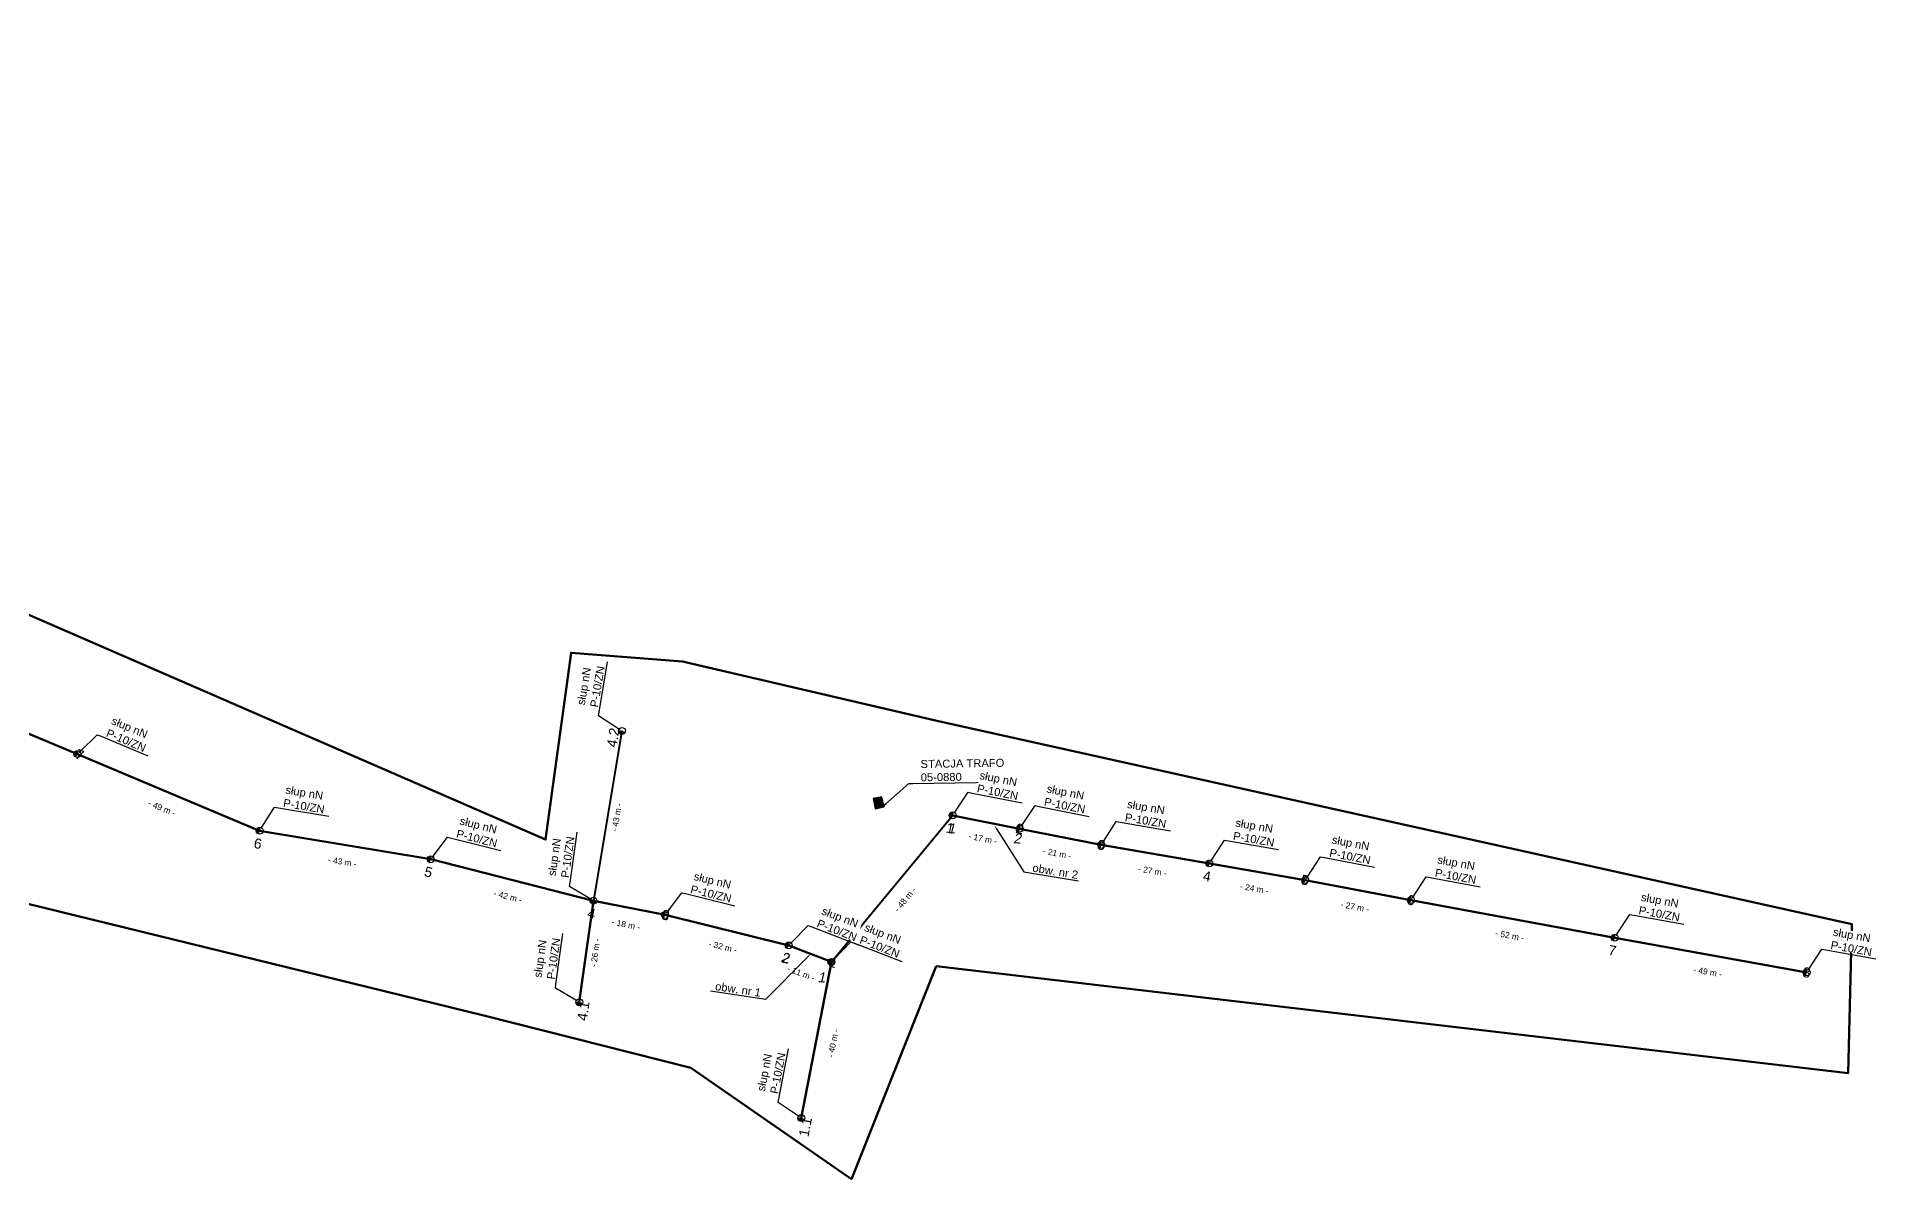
# Model space of a CAD drawing. Header units: metres. Extents: x 7531723 to 15066081, y 5784574 to 11569750.
# Drawn here: x 7533124.1 to 7533584.8, y 5785410.2 to 5785695.7 of the extents above; entities that cross this region are included whole.
import ezdxf
from ezdxf import colors
from ezdxf.entities.mleader import LeaderData, LeaderLine
from ezdxf.enums import TextEntityAlignment as Align
from ezdxf.math import Vec2, Vec3

# ---------------------------------------------------------------- set-up
doc = ezdxf.new("R2010")
doc.units = ezdxf.units.M
for name, color, linetype, lineweight in [('!tele', 30, 'Continuous', 40), ('!trafo', 6, 'Continuous', 50), ('_MM LINIA Sn', 40, 'Continuous', 30), ('_numery', 7, 'Continuous', 40)]:
    doc.layers.add(name, color=color, linetype=linetype, lineweight=lineweight)
for name, color, linetype in [('!wymiary', 7, 'Continuous'), ('_MM opisy', 7, 'Continuous'), ('_MM slupy', 5, 'Continuous'), ('_mm trafo', 3, 'Continuous'), ('_numery_05-0880_1', 7, 'Continuous'), ('_numery_05-0880_2', 7, 'Continuous')]:
    doc.layers.add(name, color=color, linetype=linetype)
for name, color, linetype, lineweight, plot in [('_arkusze model', 7, 'Continuous', 50, False), ('_kontrola_05-0880_1', 210, 'Continuous', 50, False), ('_kontrola_05-0880_2', 40, 'Continuous', 50, False)]:
    doc.layers.add(name, color=color, linetype=linetype, lineweight=lineweight, plot=plot)
doc.layers.get('0').off()
doc.styles.get("Standard").update_dxf_attribs({"font": 'arial.ttf'})
doc.dimstyles.new('opis linie', dxfattribs={"dimtxt": 1.5, "dimasz": 2.5, "dimexe": 1.25, "dimexo": 0.625, "dimgap": 2.5, "dimtad": 4, "dimdec": 0, "dimtxsty": 'Standard', "dimcen": 2.5, "dimse1": 1, "dimse2": 1, "dimsd1": 1, "dimsd2": 1, "dimclrt": 256, "dimazin": 3, "dimtfac": 1, "dimtdec": 0, "dimtmove": 0, "dimatfit": 3, "dimtfill": 1})

# ---------------------------------------------------------------- blocks, each defined once
blk = doc.blocks.new('trafo')
at = {"layer": '_mm trafo'}
h = blk.add_hatch(color=256, dxfattribs=at)
h.dxf.hatch_style = 1
h.paths.add_polyline_path([(-1.15, 1.02), (-0.52, -1.51), (1.64, -0.96), (1.01, 1.59)])
at = {"layer": '_MM LINIA Sn', "color": 2, "lineweight": 60}
for p, q in [((0.58, 0.02), (-0.43, 0.9)), ((-0.32, -0.23), (0.58, 0.02)), ((0.58, -0.92), (-0.32, -0.23)), ((0.55, -0.72), (0.41, -0.9)), ((0.41, -0.9), (0.58, -0.92)), ((0.58, -0.92), (0.55, -0.72))]:
    blk.add_line(p, q, dxfattribs=at)
at = {"layer": '_mm trafo', "flags": 128}
blk.add_lwpolyline([(-0.52, -1.52), (1.64, -0.96), (0.98, 1.58), (-1.17, 0.99), (-0.52, -1.52)], close=True, dxfattribs=at)
blk = doc.blocks.new('ZN')
at = {"layer": '_MM slupy', "transparency": 33554687}
h = blk.add_hatch(color=256, dxfattribs=at)
h.dxf.hatch_style = 1
h.paths.add_polyline_path([(0, -0.86), (0, 0.86, 1)])
at = {"layer": '_MM slupy'}
blk.add_circle((0, 0), 0.857, dxfattribs=at)
blk = doc.blocks.new('*D93')
at = {"layer": 'Defpoints', "color": 0}
for p in [(7533270.35, 5785522.26), (7533262.25, 5785479.99), (7533263.24, 5785479.82)]:
    blk.add_point(p, dxfattribs=at)
at = {"layer": '!wymiary', "insert": (7533269.03, 5785500.67), "char_height": 1.5, "attachment_point": 5, "rotation": 80.4801, "bg_fill": 3, "box_fill_scale": 1.1, "bg_fill_color": 9, "bg_fill_true_color": 13158600, "bg_fill_transparency": 0}
blk.add_mtext('\\A1;- 43 m -', dxfattribs=at)
blk = doc.blocks.new('*D94')
at = {"layer": 'Defpoints', "color": 0}
for p in [(7533263.24, 5785479.82), (7533258.71, 5785454.57), (7533259.7, 5785454.44)]:
    blk.add_point(p, dxfattribs=at)
at = {"layer": '!wymiary', "insert": (7533263.71, 5785466.82), "char_height": 1.5, "attachment_point": 5, "rotation": 82.0728, "bg_fill": 3, "box_fill_scale": 1.1, "bg_fill_color": 9, "bg_fill_true_color": 13158600, "bg_fill_transparency": 0}
blk.add_mtext('\\A1;- 26 m -', dxfattribs=at)
blk = doc.blocks.new('*D103')
at = {"layer": 'Defpoints', "color": 0}
for p in [(7533090.2, 5785534.85), (7533133.86, 5785515.54), (7533134.25, 5785516.46)]:
    blk.add_point(p, dxfattribs=at)
at = {"layer": '!wymiary', "insert": (7533110.58, 5785521.72), "char_height": 1.5, "attachment_point": 5, "rotation": 337.3447, "bg_fill": 3, "box_fill_scale": 1.1, "bg_fill_color": 9, "bg_fill_true_color": 13158600, "bg_fill_transparency": 0}
blk.add_mtext('\\A1;- 48 m -', dxfattribs=at)
blk = doc.blocks.new('*D104')
at = {"layer": 'Defpoints', "color": 0}
for p in [(7533134.25, 5785516.46), (7533179.8, 5785497.33), (7533179.41, 5785496.41)]:
    blk.add_point(p, dxfattribs=at)
at = {"layer": '!wymiary', "insert": (7533155.37, 5785502.96), "char_height": 1.5, "attachment_point": 5, "rotation": 337.2107, "bg_fill": 3, "box_fill_scale": 1.1, "bg_fill_color": 9, "bg_fill_true_color": 13158600, "bg_fill_transparency": 0}
blk.add_mtext('\\A1;- 49 m -', dxfattribs=at)
blk = doc.blocks.new('*D105')
at = {"layer": 'Defpoints', "color": 0}
for p in [(7533179.8, 5785497.33), (7533222.38, 5785489.2), (7533222.55, 5785490.19)]:
    blk.add_point(p, dxfattribs=at)
at = {"layer": '!wymiary', "insert": (7533200.47, 5785489.55), "char_height": 1.5, "attachment_point": 5, "rotation": 350.5196, "bg_fill": 3, "box_fill_scale": 1.1, "bg_fill_color": 9, "bg_fill_true_color": 13158600, "bg_fill_transparency": 0}
blk.add_mtext('\\A1;- 43 m -', dxfattribs=at)
blk = doc.blocks.new('*D106')
at = {"layer": 'Defpoints', "color": 0}
for p in [(7533222.55, 5785490.19), (7533262.99, 5785478.85), (7533263.24, 5785479.82)]:
    blk.add_point(p, dxfattribs=at)
at = {"layer": '!wymiary', "insert": (7533241.84, 5785480.88), "char_height": 1.5, "attachment_point": 5, "rotation": 345.7098, "bg_fill": 3, "box_fill_scale": 1.1, "bg_fill_color": 9, "bg_fill_true_color": 13158600, "bg_fill_transparency": 0}
blk.add_mtext('\\A1;- 42 m -', dxfattribs=at)
blk = doc.blocks.new('*D107')
at = {"layer": 'Defpoints', "color": 0}
for p in [(7533263.24, 5785479.82), (7533280.93, 5785475.28), (7533281.12, 5785476.26)]:
    blk.add_point(p, dxfattribs=at)
at = {"layer": '!wymiary', "insert": (7533271.35, 5785473.86), "char_height": 1.5, "attachment_point": 5, "rotation": 348.7246, "bg_fill": 3, "box_fill_scale": 1.1, "bg_fill_color": 9, "bg_fill_true_color": 13158600, "bg_fill_transparency": 0}
blk.add_mtext('\\A1;- 18 m -', dxfattribs=at)
blk = doc.blocks.new('*D108')
at = {"layer": 'Defpoints', "color": 0}
for p in [(7533281.12, 5785476.26), (7533311.8, 5785467.68), (7533312.03, 5785468.65)]:
    blk.add_point(p, dxfattribs=at)
at = {"layer": '!wymiary', "insert": (7533295.56, 5785468.31), "char_height": 1.5, "attachment_point": 5, "rotation": 346.1746, "bg_fill": 3, "box_fill_scale": 1.1, "bg_fill_color": 9, "bg_fill_true_color": 13158600, "bg_fill_transparency": 0}
blk.add_mtext('\\A1;- 32 m -', dxfattribs=at)
blk = doc.blocks.new('*D109')
at = {"layer": 'Defpoints', "color": 0}
for p in [(7533312.03, 5785468.65), (7533322.7, 5785464.54), (7533321.94, 5785462.56)]:
    blk.add_point(p, dxfattribs=at)
at = {"layer": '!wymiary', "insert": (7533315.11, 5785461.71), "char_height": 1.5, "attachment_point": 5, "rotation": 338.9218, "bg_fill": 3, "box_fill_scale": 1.1, "bg_fill_color": 9, "bg_fill_true_color": 13158600, "bg_fill_transparency": 0}
blk.add_mtext('\\A1;- 11 m -', dxfattribs=at)
blk = doc.blocks.new('*D110')
at = {"layer": 'Defpoints', "color": 0}
for p in [(7533322.7, 5785464.54), (7533323.68, 5785464.35), (7533315.19, 5785425.5)]:
    blk.add_point(p, dxfattribs=at)
at = {"layer": '!wymiary', "insert": (7533323.13, 5785444.21), "char_height": 1.5, "attachment_point": 5, "rotation": 79.1112, "bg_fill": 3, "box_fill_scale": 1.1, "bg_fill_color": 9, "bg_fill_true_color": 13158600, "bg_fill_transparency": 0}
blk.add_mtext('\\A1;- 40 m -', dxfattribs=at)
blk = doc.blocks.new('*D111')
at = {"layer": 'Defpoints', "color": 0}
for p in [(7533353, 5785501.16), (7533353.77, 5785500.52), (7533322.7, 5785464.54)]:
    blk.add_point(p, dxfattribs=at)
at = {"layer": '!wymiary', "insert": (7533341.14, 5785480.13), "char_height": 1.5, "attachment_point": 5, "rotation": 50.3952, "bg_fill": 3, "box_fill_scale": 1.1, "bg_fill_color": 9, "bg_fill_true_color": 13158600, "bg_fill_transparency": 0}
blk.add_mtext('\\A1;- 48 m -', dxfattribs=at)
blk = doc.blocks.new('*D112')
at = {"layer": 'Defpoints', "color": 0}
for p in [(7533353, 5785501.16), (7533369.57, 5785496.85), (7533369.76, 5785497.83)]:
    blk.add_point(p, dxfattribs=at)
at = {"layer": '!wymiary', "insert": (7533360.55, 5785495.33), "char_height": 1.5, "attachment_point": 5, "rotation": 348.7847, "bg_fill": 3, "box_fill_scale": 1.1, "bg_fill_color": 9, "bg_fill_true_color": 13158600, "bg_fill_transparency": 0}
blk.add_mtext('\\A1;- 17 m -', dxfattribs=at)
blk = doc.blocks.new('*D113')
at = {"layer": 'Defpoints', "color": 0}
for p in [(7533369.76, 5785497.83), (7533389.96, 5785492.79), (7533390.15, 5785493.77)]:
    blk.add_point(p, dxfattribs=at)
at = {"layer": '!wymiary', "insert": (7533379.13, 5785491.63), "char_height": 1.5, "attachment_point": 5, "rotation": 348.7149, "bg_fill": 3, "box_fill_scale": 1.1, "bg_fill_color": 9, "bg_fill_true_color": 13158600, "bg_fill_transparency": 0}
blk.add_mtext('\\A1;- 21 m -', dxfattribs=at)
blk = doc.blocks.new('*D114')
at = {"layer": 'Defpoints', "color": 0}
for p in [(7533390.15, 5785493.77), (7533417, 5785488.16), (7533417.17, 5785489.14)]:
    blk.add_point(p, dxfattribs=at)
at = {"layer": '!wymiary', "insert": (7533402.94, 5785487.26), "char_height": 1.5, "attachment_point": 5, "rotation": 350.2871, "bg_fill": 3, "box_fill_scale": 1.1, "bg_fill_color": 9, "bg_fill_true_color": 13158600, "bg_fill_transparency": 0}
blk.add_mtext('\\A1;- 27 m -', dxfattribs=at)
blk = doc.blocks.new('*D115')
at = {"layer": 'Defpoints', "color": 0}
for p in [(7533417.17, 5785489.14), (7533440.96, 5785484), (7533441.13, 5785484.99)]:
    blk.add_point(p, dxfattribs=at)
at = {"layer": '!wymiary', "insert": (7533428.42, 5785482.88), "char_height": 1.5, "attachment_point": 5, "rotation": 350.1693, "bg_fill": 3, "box_fill_scale": 1.1, "bg_fill_color": 9, "bg_fill_true_color": 13158600, "bg_fill_transparency": 0}
blk.add_mtext('\\A1;- 24 m -', dxfattribs=at)
blk = doc.blocks.new('*D116')
at = {"layer": 'Defpoints', "color": 0}
for p in [(7533441.13, 5785484.99), (7533467.36, 5785479.01), (7533467.55, 5785479.99)]:
    blk.add_point(p, dxfattribs=at)
at = {"layer": '!wymiary', "insert": (7533453.55, 5785478.31), "char_height": 1.5, "attachment_point": 5, "rotation": 349.2844, "bg_fill": 3, "box_fill_scale": 1.1, "bg_fill_color": 9, "bg_fill_true_color": 13158600, "bg_fill_transparency": 0}
blk.add_mtext('\\A1;- 27 m -', dxfattribs=at)
blk = doc.blocks.new('*D117')
at = {"layer": 'Defpoints', "color": 0}
for p in [(7533467.55, 5785479.99), (7533518.31, 5785469.61), (7533518.49, 5785470.59)]:
    blk.add_point(p, dxfattribs=at)
at = {"layer": '!wymiary', "insert": (7533492.24, 5785471.1), "char_height": 1.5, "attachment_point": 5, "rotation": 349.5472, "bg_fill": 3, "box_fill_scale": 1.1, "bg_fill_color": 9, "bg_fill_true_color": 13158600, "bg_fill_transparency": 0}
blk.add_mtext('\\A1;- 52 m -', dxfattribs=at)
blk = doc.blocks.new('*D118')
at = {"layer": 'Defpoints', "color": 0}
for p in [(7533518.49, 5785470.59), (7533566.29, 5785460.93), (7533566.47, 5785461.91)]:
    blk.add_point(p, dxfattribs=at)
at = {"layer": '!wymiary', "insert": (7533541.72, 5785462.05), "char_height": 1.5, "attachment_point": 5, "rotation": 349.7426, "bg_fill": 3, "box_fill_scale": 1.1, "bg_fill_color": 9, "bg_fill_true_color": 13158600, "bg_fill_transparency": 0}
blk.add_mtext('\\A1;- 49 m -', dxfattribs=at)
blk = doc.blocks.new('q')
at = {"layer": '_MM slupy'}
blk.add_blockref('ZN', (0, 0), dxfattribs=at)
at = {"layer": '_MM opisy'}
ml = blk.add_multileader_mtext('Standard', dxfattribs=at)
ml.set_content('\\pxql;słup nN\\PP-10/ZN', color=256)
ml.set_leader_properties()
ml.build(insert=Vec2(0, 0))
ml.multileader.update_dxf_attribs({"has_text_frame": 1, "text_left_attachment_type": 5, "text_right_attachment_type": 5, "dogleg_length": 1, "arrow_head_size": 1})
ctx = ml.context
ctx.base_point, ctx.char_height, ctx.arrow_head_size, ctx.landing_gap_size, ctx.plane_origin = Vec3(3.71, 6.41), 2, 1, 1, Vec3(1.72, -1.42)
ctx.left_attachment, ctx.right_attachment = 5, 5
notes = []
notes.append((ctx, [(0, (1, 1, 0), (2.71, 6.41), (1, 0), 1, [(0, [(0, 0), (2.71, 6.41)], 0, [])])]))
ctx.mtext.insert, ctx.mtext.flow_direction = Vec3(4.71, 12.21), 5
ctx.mtext.has_bg_fill, ctx.mtext.bg_color, ctx.mtext.bg_scale_factor, ctx.mtext.bg_transparency, ctx.mtext.use_window_bg_color = 1, -1023410175, 1, 0, 1
for ctx, leaders in notes:
    for number, flags, end, landing, length, lines in leaders:
        leader = LeaderData()
        leader.index, (leader.has_last_leader_line, leader.has_dogleg_vector, leader.attachment_direction) = number, flags
        leader.last_leader_point, leader.dogleg_vector, leader.dogleg_length = Vec3(end), Vec3(landing), length
        for number, points, colour, breaks in lines:
            line = LeaderLine()
            line.index, line.vertices, line.color, line.breaks = number, Vec3.list(points), colors.encode_raw_color(colour), breaks
            leader.lines.append(line)
        ctx.leaders.append(leader)

msp = doc.modelspace()

# ---------------------------------------------------------------- linework, layer by layer
at = {"layer": '!tele'}
for points in [[(7532703.15, 5785667.84), (7532751.02, 5785654.84), (7532801.61, 5785643.27), (7532850.89, 5785629.8), (7532900.72, 5785614.28), (7532949.06, 5785593.68), (7532997.72, 5785573.87), (7533043.65, 5785554.29), (7533090.2, 5785534.85), (7533134.25, 5785516.46), (7533179.8, 5785497.33), (7533222.55, 5785490.19), (7533263.24, 5785479.82), (7533281.12, 5785476.26), (7533312.03, 5785468.65), (7533322.7, 5785464.54)], [(7533270.35, 5785522.26), (7533263.24, 5785479.82), (7533259.7, 5785454.44)], [(7533315.19, 5785425.5), (7533322.7, 5785464.54), (7533353, 5785501.16), (7533369.76, 5785497.83), (7533390.15, 5785493.77), (7533417.17, 5785489.14), (7533441.13, 5785484.99), (7533467.55, 5785479.99), (7533518.49, 5785470.59), (7533566.47, 5785461.91)]]:
    msp.add_lwpolyline(points, dxfattribs=at)
at = {"layer": '!trafo'}
msp.add_lwpolyline([(7533348.88, 5785463.49), (7533576.8, 5785436.73), (7533577.78, 5785474), (7533348.74, 5785524.89), (7533285.47, 5785539.6), (7533257.64, 5785541.81), (7533251.26, 5785495.09), (7533091.38, 5785564.6), (7532883.62, 5785660.34), (7532693.41, 5785695.72), (7532684.09, 5785654.76), (7532877.57, 5785586.2), (7533113.3, 5785481.11), (7533235.85, 5785451.13), (7533287.58, 5785438.07), (7533327.72, 5785410.25), (7533348.88, 5785463.49)], dxfattribs=at)

# ---------------------------------------------------------------- block references
at = {"layer": '_arkusze model', "rotation": 357.3066721443945}
msp.add_blockref('trafo', (7533334.27, 5785504.29), dxfattribs=at)

# ---------------------------------------------------------------- next in the draw order: block references
for p, rotation in [((7533270.35, 5785522.26), 80.48010049606626), ((7533134.25, 5785516.46), 337.2107298809457), ((7533179.8, 5785497.33), 350.5195755167309), ((7533222.55, 5785490.19), 345.7098380480605), ((7533417.17, 5785489.14), 350.1693146731589), ((7533263.24, 5785479.82), 82.07284911939765), ((7533441.13, 5785484.99), 349.2843868952046), ((7533467.55, 5785479.99), 349.5471525985403), ((7533281.12, 5785476.26), 346.1746024444964), ((7533312.03, 5785468.65), 338.9218238133675), ((7533518.49, 5785470.59), 349.742552481856), ((7533566.47, 5785461.91), 349.742552481856), ((7533259.7, 5785454.44), 82.07284911939765), ((7533315.19, 5785425.5), 79.11120695723248)]:
    msp.add_blockref('q', p, dxfattribs=dict(rotation=rotation))

# ---------------------------------------------------------------- next in the draw order: leaders
at = {"layer": '_mm trafo', "color": 3}
ml = msp.add_multileader_mtext('Standard', dxfattribs=at)
ml.set_content('STACJA TRAFO\\P05-0880', color=3)
ml.set_leader_properties()
ml.build(insert=Vec2(0, 0))
ml.multileader.update_dxf_attribs({"has_text_frame": 1, "text_left_attachment_type": 5, "text_right_attachment_type": 5, "dogleg_length": 1, "arrow_head_size": 1.5})
ctx = ml.context
ctx.base_point, ctx.char_height, ctx.arrow_head_size, ctx.plane_origin, ctx.plane_x_axis, ctx.plane_y_axis = Vec3(7533343.05, 5785509.14), 2, 1.5, Vec3(7533338.4, 5785472.2), Vec3(0.999891, 0.014731), Vec3(-0.014731, 0.999891)
ctx.left_attachment, ctx.right_attachment, ctx.attachment_type = 5, 5, 2
notes = []
notes.append((ctx, [(0, (1, 1, 0), (7533342.05, 5785509.13), (0.999891, 0.014731), 1, [(0, [(7533335.17, 5785503.01)], 0, [])])]))
ctx.mtext.insert, ctx.mtext.text_direction, ctx.mtext.rotation, ctx.mtext.flow_direction = Vec3(7533344.97, 5785514.99), Vec3(0.999891, 0.014731), 6.129723, 5
ctx.mtext.has_bg_fill, ctx.mtext.bg_color, ctx.mtext.bg_scale_factor, ctx.mtext.bg_transparency, ctx.mtext.use_window_bg_color = 1, -1073741824, 1, 0, 1
for ctx, leaders in notes:
    for number, flags, end, landing, length, lines in leaders:
        leader = LeaderData()
        leader.index, (leader.has_last_leader_line, leader.has_dogleg_vector, leader.attachment_direction) = number, flags
        leader.last_leader_point, leader.dogleg_vector, leader.dogleg_length = Vec3(end), Vec3(landing), length
        for number, points, colour, breaks in lines:
            line = LeaderLine()
            line.index, line.vertices, line.color, line.breaks = number, Vec3.list(points), colors.encode_raw_color(colour), breaks
            leader.lines.append(line)
        ctx.leaders.append(leader)

# ---------------------------------------------------------------- next in the draw order: block references
for p, rotation in [((7533353, 5785501.16), 348.7847451251901), ((7533322.7, 5785464.54), 338.9218238133675)]:
    msp.add_blockref('q', p, dxfattribs=dict(rotation=rotation))

# ---------------------------------------------------------------- next in the draw order: dimensions: what is measured, and where the dimension line sits
at = {"layer": '!wymiary'}
for p1, p2, picture, middle in [((7533090.2, 5785534.85), (7533134.25, 5785516.46), '*D103', (7533110.58, 5785521.72)), ((7533270.35, 5785522.26), (7533263.24, 5785479.82), '*D93', (7533269.03, 5785500.67))]:
    dim = msp.add_aligned_dim(p1=p1, p2=p2, distance=-1, dimstyle='opis linie', dxfattribs=at)
    dim.commit()
    dim.dimension.update_dxf_attribs({"geometry": picture, "text_midpoint": middle})

# ---------------------------------------------------------------- next in the draw order: block references
at = {"rotation": 348.7149261023139}
msp.add_blockref('q', (7533369.76, 5785497.83), dxfattribs=at)

# ---------------------------------------------------------------- next in the draw order: texts
at = {"layer": '_numery_05-0880_1', "color": 7}
msp.add_text('4.2', height=2.5, rotation=80.4801, dxfattribs=at).set_placement((7533270.12, 5785520.27), align=Align.BOTTOM_CENTER)

# ---------------------------------------------------------------- next in the draw order: dimensions: what is measured, and where the dimension line sits
at = {"layer": '!wymiary'}
for p1, p2, picture, middle in [((7533134.25, 5785516.46), (7533179.8, 5785497.33), '*D104', (7533155.37, 5785502.96)), ((7533263.24, 5785479.82), (7533259.7, 5785454.44), '*D94', (7533263.71, 5785466.82))]:
    dim = msp.add_aligned_dim(p1=p1, p2=p2, distance=-1, dimstyle='opis linie', dxfattribs=at)
    dim.commit()
    dim.dimension.update_dxf_attribs({"geometry": picture, "text_midpoint": middle})

# ---------------------------------------------------------------- next in the draw order: linework, layer by layer
at = {"layer": '_kontrola_05-0880_1', "color": 210}
msp.add_lwpolyline([(7533134.25, 5785516.46), (7533090.2, 5785534.85)], dxfattribs=at)

# ---------------------------------------------------------------- next in the draw order: block references
at = {"rotation": 350.2871388048941}
msp.add_blockref('q', (7533390.15, 5785493.77), dxfattribs=at)

# ---------------------------------------------------------------- next in the draw order: texts
at = {"layer": '_numery_05-0880_1', "color": 7}
msp.add_text('7', height=2.5, rotation=337.3447, dxfattribs=at).set_placement((7533134.02, 5785514.48), align=Align.BOTTOM_CENTER)
msp.add_text('4.1', height=2.5, rotation=82.0728, dxfattribs=at).set_placement((7533259.47, 5785452.45), align=Align.TOP_CENTER)

# ---------------------------------------------------------------- next in the draw order: dimensions: what is measured, and where the dimension line sits
at = {"layer": '!wymiary'}
dim = msp.add_aligned_dim(p1=(7533179.8, 5785497.33), p2=(7533222.55, 5785490.19), distance=-1, dimstyle='opis linie', dxfattribs=at)
dim.commit()
dim.dimension.update_dxf_attribs({"geometry": '*D105', "text_midpoint": (7533200.47, 5785489.55)})

# ---------------------------------------------------------------- next in the draw order: linework, layer by layer
at = {"layer": '_kontrola_05-0880_1', "color": 210}
msp.add_lwpolyline([(7533179.8, 5785497.33), (7533134.25, 5785516.46)], dxfattribs=at)

# ---------------------------------------------------------------- next in the draw order: texts
at = {"layer": '_numery_05-0880_1', "color": 7}
msp.add_text('6', height=2.5, rotation=-9.4804, dxfattribs=at).set_placement((7533179.56, 5785495.34), align=Align.TOP_CENTER)

# ---------------------------------------------------------------- next in the draw order: dimensions: what is measured, and where the dimension line sits
at = {"layer": '!wymiary'}
dim = msp.add_aligned_dim(p1=(7533222.55, 5785490.19), p2=(7533263.24, 5785479.82), distance=-1, dimstyle='opis linie', dxfattribs=at)
dim.commit()
dim.dimension.update_dxf_attribs({"geometry": '*D106', "text_midpoint": (7533241.84, 5785480.88)})

# ---------------------------------------------------------------- next in the draw order: linework, layer by layer
at = {"layer": '_kontrola_05-0880_1', "color": 210}
msp.add_lwpolyline([(7533222.55, 5785490.19), (7533179.8, 5785497.33)], dxfattribs=at)

# ---------------------------------------------------------------- next in the draw order: texts
at = {"layer": '_numery_05-0880_1', "color": 7}
msp.add_text('5', height=2.5, rotation=-14.2902, dxfattribs=at).set_placement((7533222.31, 5785488.2), align=Align.TOP_CENTER)

# ---------------------------------------------------------------- next in the draw order: dimensions: what is measured, and where the dimension line sits
at = {"layer": '!wymiary'}
dim = msp.add_aligned_dim(p1=(7533263.24, 5785479.82), p2=(7533281.12, 5785476.26), distance=-1, dimstyle='opis linie', dxfattribs=at)
dim.commit()
dim.dimension.update_dxf_attribs({"geometry": '*D107', "text_midpoint": (7533271.35, 5785473.86)})

# ---------------------------------------------------------------- next in the draw order: linework, layer by layer
at = {"layer": '_kontrola_05-0880_1', "color": 210}
for points in [[(7533263.24, 5785479.82), (7533222.55, 5785490.19)], [(7533263.24, 5785479.82), (7533259.7, 5785454.44)]]:
    msp.add_lwpolyline(points, dxfattribs=at)

# ---------------------------------------------------------------- next in the draw order: texts
at = {"layer": '_numery_05-0880_1', "color": 7}
msp.add_text('4', height=2.5, rotation=-11.2754, dxfattribs=at).set_placement((7533263, 5785477.84), align=Align.TOP_CENTER)

# ---------------------------------------------------------------- next in the draw order: dimensions: what is measured, and where the dimension line sits
at = {"layer": '!wymiary'}
dim = msp.add_aligned_dim(p1=(7533281.12, 5785476.26), p2=(7533312.03, 5785468.65), distance=-1, dimstyle='opis linie', dxfattribs=at)
dim.commit()
dim.dimension.update_dxf_attribs({"geometry": '*D108', "text_midpoint": (7533295.56, 5785468.31)})

# ---------------------------------------------------------------- next in the draw order: linework, layer by layer
at = {"layer": '_kontrola_05-0880_1', "color": 210}
msp.add_lwpolyline([(7533281.12, 5785476.26), (7533263.24, 5785479.82)], dxfattribs=at)

# ---------------------------------------------------------------- next in the draw order: texts
at = {"layer": '_numery_05-0880_1', "color": 7}
msp.add_text('3', height=2.5, rotation=348.7246, dxfattribs=at).set_placement((7533280.89, 5785474.27), align=Align.BOTTOM_CENTER)

# ---------------------------------------------------------------- next in the draw order: dimensions: what is measured, and where the dimension line sits
at = {"layer": '!wymiary'}
dim = msp.add_linear_dim(base=(7533321.94, 5785462.56), p1=(7533312.03, 5785468.65), p2=(7533322.7, 5785464.54), angle=338.9218, dimstyle='opis linie', dxfattribs=at)
dim.commit()
dim.dimension.update_dxf_attribs({"geometry": '*D109', "text_midpoint": (7533316.28, 5785464.75), "dimtype": 161})

# ---------------------------------------------------------------- next in the draw order: dimensions: what is measured, and where the dimension line sits
dim = msp.add_aligned_dim(p1=(7533315.19, 5785425.5), p2=(7533322.7, 5785464.54), distance=-1, dimstyle='opis linie', dxfattribs=at)
dim.commit()
dim.dimension.update_dxf_attribs({"geometry": '*D110', "text_midpoint": (7533323.13, 5785444.21)})

# ---------------------------------------------------------------- next in the draw order: texts
at = {"layer": '_numery_05-0880_1', "color": 7}
msp.add_text('1.1', height=2.5, rotation=79.1112, dxfattribs=at).set_placement((7533314.96, 5785423.51), align=Align.TOP_CENTER)

# ---------------------------------------------------------------- next in the draw order: dimensions: what is measured, and where the dimension line sits
at = {"layer": '!wymiary'}
dim = msp.add_aligned_dim(p1=(7533322.7, 5785464.54), p2=(7533353, 5785501.16), distance=-1, dimstyle='opis linie', dxfattribs=at)
dim.commit()
dim.dimension.update_dxf_attribs({"geometry": '*D111', "text_midpoint": (7533341.14, 5785480.13)})

# ---------------------------------------------------------------- next in the draw order: leaders
at = {"layer": '_MM opisy', "color": 1}
ml = msp.add_multileader_mtext('Standard', dxfattribs=at)
ml.set_content('\\pxql;obw. nr 1', color=1)
ml.set_leader_properties()
ml.build(insert=Vec2(0, 0))
ml.multileader.update_dxf_attribs({"has_text_frame": 1, "text_left_attachment_type": 5, "text_right_attachment_type": 5, "dogleg_length": 1, "arrow_head_size": 1})
ctx = ml.context
ctx.base_point, ctx.char_height, ctx.arrow_head_size, ctx.landing_gap_size, ctx.plane_origin, ctx.plane_x_axis, ctx.plane_y_axis = Vec3(7533292.5, 5785457.22), 2, 1, 1, Vec3(7533318.85, 5785464.66), Vec3(0.989042, -0.147637), Vec3(0.147637, 0.989042)
ctx.left_attachment, ctx.right_attachment = 5, 5
notes = []
notes.append((ctx, [(0, (1, 1, 0), (7533306.24, 5785455.17), (-0.989042, 0.147637), 1, [(0, [(7533317.53, 5785466.53)], 0, [])])]))
ctx.mtext.insert, ctx.mtext.text_direction, ctx.mtext.flow_direction = Vec3(7533293.85, 5785459.49), Vec3(0.989042, -0.147637), 5
ctx.mtext.has_bg_fill, ctx.mtext.bg_color, ctx.mtext.bg_scale_factor, ctx.mtext.bg_transparency, ctx.mtext.use_window_bg_color = 1, -1023410175, 1, 0, 1
for ctx, leaders in notes:
    for number, flags, end, landing, length, lines in leaders:
        leader = LeaderData()
        leader.index, (leader.has_last_leader_line, leader.has_dogleg_vector, leader.attachment_direction) = number, flags
        leader.last_leader_point, leader.dogleg_vector, leader.dogleg_length = Vec3(end), Vec3(landing), length
        for number, points, colour, breaks in lines:
            line = LeaderLine()
            line.index, line.vertices, line.color, line.breaks = number, Vec3.list(points), colors.encode_raw_color(colour), breaks
            leader.lines.append(line)
        ctx.leaders.append(leader)

# ---------------------------------------------------------------- next in the draw order: linework, layer by layer
at = {"layer": '_kontrola_05-0880_1', "color": 210}
for points in [[(7533312.03, 5785468.65), (7533281.12, 5785476.26)], [(7533322.7, 5785464.54), (7533312.03, 5785468.65)], [(7533322.7, 5785464.54), (7533315.19, 5785425.5)]]:
    msp.add_lwpolyline(points, dxfattribs=at)

# ---------------------------------------------------------------- next in the draw order: texts
at = {"layer": '_numery', "oblique": 10}
for s, p in [('2', (7533310.1, 5785464.34)), ('1', (7533319.2, 5785459.5))]:
    msp.add_text(s, height=2.5, rotation=355.8077, dxfattribs=at).set_placement(p)
at = {"layer": '_numery_05-0880_1', "color": 7}
msp.add_text('2', height=2.5, rotation=-21.0782, dxfattribs=at).set_placement((7533311.8, 5785466.66), align=Align.TOP_CENTER)
msp.add_text('1', height=2.5, rotation=338.9218, dxfattribs=at).set_placement((7533322.47, 5785462.55), align=Align.BOTTOM_CENTER)

# ---------------------------------------------------------------- next in the draw order: dimensions: what is measured, and where the dimension line sits
at = {"layer": '!wymiary'}
dim = msp.add_aligned_dim(p1=(7533353, 5785501.16), p2=(7533369.76, 5785497.83), distance=-1, dimstyle='opis linie', dxfattribs=at)
dim.commit()
dim.dimension.update_dxf_attribs({"geometry": '*D112', "text_midpoint": (7533360.55, 5785495.33)})

# ---------------------------------------------------------------- next in the draw order: texts
at = {"layer": '_numery', "oblique": 10}
msp.add_text('1', height=2.5, rotation=355.8077, dxfattribs=at).set_placement((7533351.68, 5785496.74))
at = {"layer": '_numery_05-0880_2', "color": 7}
msp.add_text('1', height=2.5, rotation=-11.2153, dxfattribs=at).set_placement((7533352.63, 5785499.19), align=Align.TOP_CENTER)

# ---------------------------------------------------------------- next in the draw order: dimensions: what is measured, and where the dimension line sits
at = {"layer": '!wymiary'}
dim = msp.add_aligned_dim(p1=(7533369.76, 5785497.83), p2=(7533390.15, 5785493.77), distance=-1, dimstyle='opis linie', dxfattribs=at)
dim.commit()
dim.dimension.update_dxf_attribs({"geometry": '*D113', "text_midpoint": (7533379.13, 5785491.63)})

# ---------------------------------------------------------------- next in the draw order: dimensions: what is measured, and where the dimension line sits
dim = msp.add_aligned_dim(p1=(7533390.15, 5785493.77), p2=(7533417.17, 5785489.14), distance=-1, dimstyle='opis linie', dxfattribs=at)
dim.commit()
dim.dimension.update_dxf_attribs({"geometry": '*D114', "text_midpoint": (7533402.94, 5785487.26)})

# ---------------------------------------------------------------- next in the draw order: leaders
at = {"layer": '_MM opisy', "color": 1}
ml = msp.add_multileader_mtext('Standard', dxfattribs=at)
ml.set_content('\\pxql;obw. nr 2', color=1)
ml.set_leader_properties()
ml.build(insert=Vec2(0, 0))
ml.multileader.update_dxf_attribs({"has_text_frame": 1, "text_left_attachment_type": 5, "text_right_attachment_type": 5, "dogleg_length": 1, "arrow_head_size": 1})
ctx = ml.context
ctx.base_point, ctx.char_height, ctx.arrow_head_size, ctx.landing_gap_size, ctx.plane_origin, ctx.plane_x_axis, ctx.plane_y_axis = Vec3(7533371.77, 5785486.85), 2, 1, 1, Vec3(7533364.92, 5785496.96), Vec3(0.986719, -0.162439), Vec3(0.162439, 0.986719)
ctx.left_attachment, ctx.right_attachment = 5, 5
notes = []
notes.append((ctx, [(0, (1, 1, 0), (7533370.79, 5785487.01), (0.986719, -0.162439), 1, [(0, [(7533363.45, 5785498.64)], 0, [])])]))
ctx.mtext.insert, ctx.mtext.text_direction, ctx.mtext.flow_direction = Vec3(7533373.16, 5785489.1), Vec3(0.986719, -0.162439), 5
ctx.mtext.has_bg_fill, ctx.mtext.bg_color, ctx.mtext.bg_scale_factor, ctx.mtext.bg_transparency, ctx.mtext.use_window_bg_color = 1, -1023410175, 1, 0, 1
for ctx, leaders in notes:
    for number, flags, end, landing, length, lines in leaders:
        leader = LeaderData()
        leader.index, (leader.has_last_leader_line, leader.has_dogleg_vector, leader.attachment_direction) = number, flags
        leader.last_leader_point, leader.dogleg_vector, leader.dogleg_length = Vec3(end), Vec3(landing), length
        for number, points, colour, breaks in lines:
            line = LeaderLine()
            line.index, line.vertices, line.color, line.breaks = number, Vec3.list(points), colors.encode_raw_color(colour), breaks
            leader.lines.append(line)
        ctx.leaders.append(leader)

# ---------------------------------------------------------------- next in the draw order: linework, layer by layer
at = {"layer": '_kontrola_05-0880_2', "color": 40}
for points in [[(7533353, 5785501.16), (7533369.76, 5785497.83)], [(7533369.76, 5785497.83), (7533390.15, 5785493.77)]]:
    msp.add_lwpolyline(points, dxfattribs=at)

# ---------------------------------------------------------------- next in the draw order: texts
at = {"layer": '_numery', "oblique": 10}
msp.add_text('2', height=2.5, rotation=355.8077, dxfattribs=at).set_placement((7533368.1, 5785494.22))
at = {"layer": '_numery_05-0880_2', "color": 7}
for s, rotation, p in [('2', 348.7847, (7533369.4, 5785495.87)), ('3', 348.7149, (7533389.79, 5785491.8))]:
    msp.add_text(s, height=2.5, rotation=rotation, dxfattribs=at).set_placement(p, align=Align.BOTTOM_CENTER)

# ---------------------------------------------------------------- next in the draw order: dimensions: what is measured, and where the dimension line sits
at = {"layer": '!wymiary'}
dim = msp.add_aligned_dim(p1=(7533417.17, 5785489.14), p2=(7533441.13, 5785484.99), distance=-1, dimstyle='opis linie', dxfattribs=at)
dim.commit()
dim.dimension.update_dxf_attribs({"geometry": '*D115', "text_midpoint": (7533428.42, 5785482.88)})

# ---------------------------------------------------------------- next in the draw order: linework, layer by layer
at = {"layer": '_kontrola_05-0880_2', "color": 40}
msp.add_lwpolyline([(7533390.15, 5785493.77), (7533417.17, 5785489.14)], dxfattribs=at)

# ---------------------------------------------------------------- next in the draw order: texts
at = {"layer": '_numery_05-0880_2', "color": 7}
msp.add_text('4', height=2.5, rotation=-9.8307, dxfattribs=at).set_placement((7533416.8, 5785487.18), align=Align.TOP_CENTER)

# ---------------------------------------------------------------- next in the draw order: dimensions: what is measured, and where the dimension line sits
at = {"layer": '!wymiary'}
dim = msp.add_aligned_dim(p1=(7533441.13, 5785484.99), p2=(7533467.55, 5785479.99), distance=-1, dimstyle='opis linie', dxfattribs=at)
dim.commit()
dim.dimension.update_dxf_attribs({"geometry": '*D116', "text_midpoint": (7533453.55, 5785478.31)})

# ---------------------------------------------------------------- next in the draw order: linework, layer by layer
at = {"layer": '_kontrola_05-0880_2', "color": 40}
msp.add_lwpolyline([(7533417.17, 5785489.14), (7533441.13, 5785484.99)], dxfattribs=at)

# ---------------------------------------------------------------- next in the draw order: texts
at = {"layer": '_numery_05-0880_2', "color": 7}
msp.add_text('5', height=2.5, rotation=350.1693, dxfattribs=at).set_placement((7533440.76, 5785483.02), align=Align.BOTTOM_CENTER)

# ---------------------------------------------------------------- next in the draw order: dimensions: what is measured, and where the dimension line sits
at = {"layer": '!wymiary'}
dim = msp.add_aligned_dim(p1=(7533467.55, 5785479.99), p2=(7533518.49, 5785470.59), distance=-1, dimstyle='opis linie', dxfattribs=at)
dim.commit()
dim.dimension.update_dxf_attribs({"geometry": '*D117', "text_midpoint": (7533492.24, 5785471.1)})

# ---------------------------------------------------------------- next in the draw order: linework, layer by layer
at = {"layer": '_kontrola_05-0880_2', "color": 40}
msp.add_lwpolyline([(7533441.13, 5785484.99), (7533467.55, 5785479.99)], dxfattribs=at)

# ---------------------------------------------------------------- next in the draw order: texts
at = {"layer": '_numery_05-0880_2', "color": 7}
msp.add_text('6', height=2.5, rotation=349.2844, dxfattribs=at).set_placement((7533467.18, 5785478.02), align=Align.BOTTOM_CENTER)

# ---------------------------------------------------------------- next in the draw order: dimensions: what is measured, and where the dimension line sits
at = {"layer": '!wymiary'}
dim = msp.add_aligned_dim(p1=(7533518.49, 5785470.59), p2=(7533566.47, 5785461.91), distance=-1, dimstyle='opis linie', dxfattribs=at)
dim.commit()
dim.dimension.update_dxf_attribs({"geometry": '*D118', "text_midpoint": (7533541.72, 5785462.05)})

# ---------------------------------------------------------------- next in the draw order: linework, layer by layer
at = {"layer": '_kontrola_05-0880_2', "color": 40}
for points in [[(7533467.55, 5785479.99), (7533518.49, 5785470.59)], [(7533518.49, 5785470.59), (7533566.47, 5785461.91)]]:
    msp.add_lwpolyline(points, dxfattribs=at)

# ---------------------------------------------------------------- next in the draw order: texts
at = {"layer": '_numery_05-0880_2', "color": 7}
msp.add_text('7', height=2.5, rotation=-10.2574, dxfattribs=at).set_placement((7533518.12, 5785468.63), align=Align.TOP_CENTER)
msp.add_text('8', height=2.5, rotation=349.7426, dxfattribs=at).set_placement((7533566.1, 5785459.94), align=Align.BOTTOM_CENTER)

doc.saveas('drawing.dxf')
